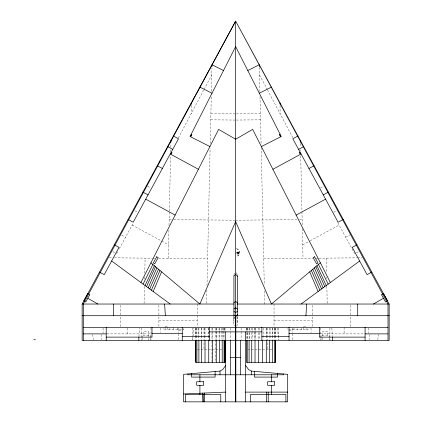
<?xml version="1.0" encoding="UTF-8"?>
<svg xmlns="http://www.w3.org/2000/svg" width="423" height="423" viewBox="0 0 423 423"><rect width="100%" height="100%" fill="white"/><g stroke="black" fill="none" stroke-linecap="round" stroke-linejoin="round"><path stroke-width="0.32" stroke-dasharray="2.12 1.59" d="M144.084 303.376L144.465 286.329M144.629 279.117L144.677 277.15M144.766 273.21L145.105 258.13M168.275 258.353L168.946 228.642M169.02 225.406L169.327 211.68M169.343 211.024L170.596 155.727M170.681 151.804L170.728 149.901M170.781 147.363L170.871 143.556M206.604 303.376L206.916 289.586M207 285.647L210.109 148.15M210.215 143.54L211.278 96.571M211.394 91.31L211.928 67.892M138.966 336.47L139.426 328.042M192.766 339.711L193.739 328.042M237.752 252.536L238.059 253.118M377.728 339.711L378.733 334.524M237.8 252.425L237.678 252.811M178.337 137.967L203.791 89.93M204.098 89.348L211.77 74.882M116.637 253.715L118.176 250.876M119.413 248.602L133.441 222.747M233.93 274.522L234.813 273.11M238.44 253.054C237.652 250.86 239.561 253.25 237.99 253.155M320.423 187.965L323.754 186.157M333.625 212.293L336.957 210.485M302.72 244.827L309.652 241.062M310.228 240.75L339.114 225.062M345.718 237.229L350.154 234.818M356.33 252.811L358.545 251.606M236.251 252.774L238.054 251.817L238.821 253.271L236.547 254.477L235.775 253.023M237.451 252.409L237.853 252.198M237.996 253.435A0.582 0.571 62.1 0 0 238.022 252.436A0.582 0.571 62.1 0 0 237.15 252.896A0.582 0.571 62.1 0 0 237.996 253.435L238.398 253.224A0.582 0.571 62.1 0 0 238.424 252.224A0.582 0.571 62.1 0 0 237.552 252.684A0.582 0.571 62.1 0 0 238.398 253.224M236.309 113.887L260.404 113.66M236.314 120.053L260.547 119.82M235.659 220.219L296.904 219.632M299.526 219.606L302.149 219.579M263.688 258.733L312.676 258.263M315.896 258.231L318.471 258.204M319.111 258.199L356.864 257.834M357.52 257.829L362.088 257.787M233.745 318.318L234.924 318.318M158.895 320.687L197.266 320.687M274.03 320.687L312.401 320.687M236.103 325.541L233.745 325.541L233.745 316.425M165.092 326.551L167.799 326.551M303.497 326.551L306.21 326.551M178.543 330.347L181.06 330.347M288.978 330.347L292.753 330.347M106.977 333.879L151.17 333.879M320.132 333.879L364.319 333.879M197.319 349.266L221.763 349.266M247.73 349.266L272.216 349.266M210.892 113.66L234.987 113.887M210.749 119.82L234.982 120.053M169.152 219.579L173.086 219.616M173.742 219.622L234.992 220.214M109.208 257.787L111.82 257.813M114.432 257.834L152.185 258.199M152.83 258.204L154.76 258.226M158.62 258.263L207.614 258.733M147.548 186.157L150.874 187.965M134.9 210.786L137.671 212.293M132.182 225.062L161.068 240.75M161.644 241.062L168.581 244.827M121.697 235.119L125.578 237.229M112.751 251.606L115.527 253.113M233.745 316.98L234.628 317.652L233.745 316.933M337.861 222.747L354.664 253.715M236.283 272.793L237.462 274.987M259.532 74.882L267.199 89.348M267.505 89.93L292.959 137.967M237.203 252.267L237.975 253.721M236.621 252.573L237.393 254.027M92.563 334.524L93.568 339.711M277.557 328.042L278.53 339.711M331.87 328.042L332.335 336.47M326.191 258.13L326.519 272.555M326.619 277.15L326.651 278.461M326.831 286.329L327.228 304.031M300.425 143.556L300.499 146.728M300.573 149.901L300.6 151.17M300.705 155.727L301.953 211.024M301.969 211.68L302.265 224.761M302.35 228.642L303.021 258.353M259.357 67.257L259.918 91.971M260.018 96.571L261.081 143.54M261.171 147.49L264.28 284.991M264.412 290.902L264.708 304.031M369.713 334.524L369.713 339.711M368.232 328.042L368.232 333.229M350.778 305.332L350.778 316.362M350.778 317.012L350.778 327.391M344.105 327.391L344.105 333.879M329.919 328.047L329.919 339.806M329.173 337.485L329.173 335.164L321.041 335.164L321.041 337.485M329.173 338.067L329.173 339.806M327.513 335.164L327.513 331.299L322.701 331.299L322.733 339.711M321.041 338.067L321.041 339.806M320.296 328.047L320.296 339.806M312.401 305.316L312.401 316.203M312.401 316.843L312.401 327.391M311.027 328.042L311.027 332.578M307.986 328.581L307.986 329.771L287.471 329.771L287.471 328.581M306.21 328.481L306.21 329.771M303.497 327.196L303.497 329.771M301.372 328.037L301.372 329.771M297.729 328.581L297.729 329.771M293.98 328.037L293.98 329.771M292.779 328.042L292.779 332.578M292.779 333.879L292.779 339.711M280.079 105.517L280.079 113.66M278.556 328.042L278.556 339.711M275.547 328.052L275.547 339.251M275.468 328.052L275.468 339.251M274.627 328.052L274.627 339.251M274.395 328.052L274.395 339.251M274.03 304.031L274.03 314.924M274.03 315.563L274.03 326.783M272.782 328.052L272.782 339.251M272.407 328.052L272.407 339.251M270.123 328.052L270.123 339.251M269.641 328.052L269.641 339.251M267.299 328.037L267.299 349.266M266.839 328.052L266.839 339.251M266.279 328.052L266.279 339.251M263.154 328.052L263.154 339.251M259.32 328.052L259.32 332.002M259.32 332.663L259.32 339.251M258.712 328.052L258.712 332.002M258.712 332.663L258.712 339.251M255.592 328.052L255.592 330.686M255.592 331.346L255.592 339.251M255.027 328.052L255.027 332.002M255.027 332.663L255.027 339.251M254.567 328.037L254.567 339.616M252.23 328.052L252.23 330.686M252.23 331.346L252.23 339.251M251.743 328.052L251.743 332.002M251.743 332.663L251.743 339.251M249.459 328.052L249.459 332.002M249.459 332.663L249.459 339.251M249.089 328.052L249.089 332.002M249.089 332.663L249.089 339.251M247.471 328.052L247.471 332.002M247.471 332.663L247.471 339.251M247.238 328.052L247.238 332.002M247.238 332.663L247.238 339.251M246.403 328.052L246.403 332.002M246.403 332.663L246.403 339.251M246.323 328.052L246.323 330.686M241.121 328.042L241.121 339.711M237.462 316.563L237.462 323.59M237.277 316.764L237.277 325.541M233.93 316.436L233.93 323.59M230.175 328.042L230.175 339.711M224.973 328.052L224.973 330.686M224.893 328.052L224.893 330.686M224.058 328.052L224.058 330.686M224.058 331.346L224.058 339.251M223.825 328.052L223.825 330.686M223.825 331.346L223.825 339.251M222.207 328.052L222.207 330.686M222.207 331.346L222.207 339.251M221.837 328.052L221.837 330.686M221.837 331.346L221.837 339.251M219.553 328.052L219.553 330.686M219.553 331.346L219.553 339.251M219.066 328.052L219.066 330.686M219.066 331.346L219.066 339.251M216.729 328.037L216.729 339.616M216.269 328.052L216.269 330.686M216.269 331.346L216.269 339.251M215.704 328.052L215.704 330.686M215.704 331.346L215.704 339.251M215.704 339.907L215.704 361.644M212.584 328.052L212.584 330.686M212.584 331.346L212.584 339.251M211.981 328.052L211.981 332.002M211.981 332.663L211.981 340.568M211.981 341.224L211.981 361.644M208.745 328.052L208.745 339.251M208.142 328.052L208.142 339.251M205.023 328.052L205.023 339.251M204.457 328.052L204.457 339.251M203.997 328.037L203.997 349.266M201.66 328.052L201.66 339.251M201.174 328.052L201.174 339.251M198.889 328.052L198.889 339.251M198.519 328.052L198.519 339.251M197.266 304.031L197.266 314.924M197.266 315.563L197.266 326.783M196.901 328.052L196.901 339.251M196.669 328.052L196.669 339.251M195.833 328.052L195.833 339.251M195.754 328.052L195.754 339.251M192.74 328.042L192.74 339.711M191.217 105.517L191.217 113.66M183.831 328.581L183.831 329.771L163.31 329.771L163.31 328.581M178.522 328.042L178.522 332.578M178.522 333.879L178.522 339.711M177.316 328.037L177.316 329.771M173.567 327.391L173.567 329.771M169.924 328.037L169.924 329.771M167.799 327.196L167.799 329.771M165.092 327.196L165.092 329.771M160.269 328.042L160.269 332.578M158.895 305.316L158.895 316.203M158.895 316.843L158.895 327.391M151 328.047L151 339.806M150.255 337.485L150.255 335.164L142.128 335.164L142.128 337.485M150.255 338.067L150.255 339.806M148.568 340.362L148.595 331.299L143.783 331.299L143.783 335.164M142.128 338.067L142.128 339.806M141.382 328.047L141.382 339.806M127.191 328.042L127.191 333.879M120.523 305.332L120.523 316.362M120.523 317.012L120.523 326.746M103.064 328.042L103.064 333.229M101.583 334.524L101.583 339.711M236.706 248.576A4.087 4.024 62.1 0 1 236.706 256.449M236.494 248.692A4.087 4.024 62.1 0 1 236.494 256.56"/><path stroke-width="0.63" d="M170.897 142.292L170.94 140.388M211.955 66.623L211.997 64.719L223.508 70.546M305.919 315.711L306.696 304.031M153.163 291.505L161.607 271.825M151.402 290.21L159.973 270.45M235.637 221.62L199.862 304.031L150.921 262.826M148.177 287.841L156.912 267.87M149.7 288.957L158.514 269.224M146.506 286.614L155.516 266.702M145.052 285.546L154.379 265.739M143.09 284.108L152.872 264.47M235.637 46.646L190.038 136.507L209.919 146.564M140.928 282.516L218.633 129.39L235.637 139.215M235.637 401.85L235.637 21.15L83.289 304.031L83.289 340.362M388.007 340.362L388.007 304.031L235.659 21.15L389.149 304.031L389.149 340.362L82.152 340.362L82.152 304.031L235.637 21.15M225.702 365.451L222.747 369.533L219.997 371.077L183.598 374.355L183.598 401.85L287.698 401.85L287.698 374.355L251.304 371.077L248.55 369.533L245.594 365.451M233.93 275.928L235.659 274.315L237.462 276.224M235.696 316.367L237.462 314.807L237.462 275.637M237.462 314.728L235.659 316.288L233.93 314.95M237.462 311.122L235.696 312.645L233.93 311.333M320.38 262.826L271.439 304.031L235.659 221.62M233.93 302.683L235.696 301.377L237.462 302.9M301.081 304.031L359.661 261.002M233.93 308.97L235.696 307.78L237.462 309.16M235.659 139.215L252.663 129.39L330.368 282.516M373.435 304.031L383.481 298.268M297.972 135.989L292.822 138.781L338.099 222.218L343.243 219.431M298.559 149.356L303.709 146.564M272.904 169.274L301.081 153.993M308.938 168.481L314.083 165.689M323.272 194.897L328.417 192.105M296.158 215.101L325.578 199.154M356.996 244.774L352.253 247.344L367.069 274.654L371.812 272.079M247.788 70.546L259.299 64.719L259.341 66.623M259.299 93.229L271.439 87.09M261.377 146.564L281.263 136.507L235.659 46.646M183.598 393.972L225.702 392.11M33.861 339.59L35.421 339.537M82.152 304.031L234.141 304.031M237.155 304.031L389.149 304.031M82.152 315.711L235.458 315.711L235.458 401.85M236.494 315.711L389.149 315.711M83.289 327.391L388.007 327.391M209.427 331.881L235.458 331.881M235.838 331.881L261.869 331.881M151.994 333.387L182.255 333.387M289.041 333.387L319.302 333.387M83.289 333.879L106.21 333.879M365.086 333.879L388.007 333.879M182.255 336.364L209.427 336.364M261.869 336.364L289.041 336.364M106.21 337.12L151.994 337.12L151.994 327.391M365.086 337.12L319.302 337.12L319.302 327.391M230.667 357.572L240.629 357.572M245.594 392.11L287.698 392.11M199.862 87.09L211.997 93.229M173.33 135.989L178.474 138.781L133.203 222.218L128.053 219.431M167.587 146.564L172.737 149.356M170.22 153.993L198.398 169.274M157.213 165.689L162.358 168.481M142.879 192.105L148.024 194.897M145.718 199.154L175.138 215.101M114.3 244.774L119.043 247.344L104.227 274.654L99.484 272.079M87.82 298.268L97.866 304.031M111.635 261.002L170.22 304.031M235.251 316.034L233.93 315.029L233.93 275.833M318.424 264.47L328.206 284.108M316.922 265.739L326.244 285.546M315.78 266.702L324.79 286.614M312.782 269.224L321.602 288.957M314.384 267.87L323.119 287.841M311.323 270.45L319.894 290.21M309.689 271.825L318.133 291.505M164.6 304.031L165.377 315.711M204.261 393.057L204.653 401.85M202.707 393.126L203.093 401.85L203.093 394.432M300.356 140.388L300.399 142.292M365.086 327.391L365.086 340.362M357.721 304.031L357.721 315.711M332.446 337.12L332.446 340.362M289.041 327.391L289.041 340.362M285.906 401.85L285.906 394.432L250.506 394.432L250.506 401.85M283.426 373.969L283.426 374.783L187.875 374.783L187.875 373.969M280.079 103.016L280.079 104.27M277.62 373.446L277.62 377.089L254.35 377.089L254.35 371.352M275.547 340.568L275.547 362.3L246.323 362.3L246.323 340.568M275.468 340.568L275.468 362.3M274.395 340.568L274.395 362.3M272.407 340.568L272.407 362.3M271.386 374.783L271.386 381.747M271.386 385.3L271.386 394.432M269.641 340.568L269.641 362.3M268.203 392.11L268.203 401.85M266.649 392.11L266.649 401.85M266.279 340.568L266.279 362.3M262.551 340.568L262.551 362.3M261.869 327.391L261.869 340.362M258.712 340.568L258.712 362.3M255.027 340.568L255.027 362.3M251.743 340.568L251.743 362.3M251.304 371.077L251.304 374.783M249.089 340.568L249.089 362.3M247.238 340.568L247.238 362.3M245.594 331.881L245.594 401.85M240.629 340.362L240.629 374.783M235.838 315.711L235.838 401.85M230.667 340.362L230.667 374.783M225.702 331.881L225.702 401.85M224.973 340.568L224.973 362.3L195.754 362.3L195.754 340.568M224.893 340.568L224.893 362.3M224.058 340.568L224.058 362.3M222.207 340.568L222.207 362.3M220.79 401.85L220.79 394.432L185.396 394.432L185.396 401.85M219.997 371.077L219.997 374.783M219.553 340.568L219.553 362.3M216.269 340.568L216.269 362.3M215.106 371.516L215.106 377.089L191.482 377.089L191.482 373.646M212.584 340.568L212.584 362.3M209.427 327.391L209.427 340.362M208.745 340.568L208.745 362.3M205.023 340.568L205.023 362.3M201.66 340.568L201.66 362.3M199.91 374.783L199.91 381.747M199.91 385.3L199.91 394.432M198.889 340.568L198.889 362.3M196.901 340.568L196.901 362.3M195.833 340.568L195.833 362.3M191.217 103.016L191.217 104.27M182.255 327.391L182.255 340.362M138.85 337.12L138.85 340.362M113.576 304.031L113.576 315.711M106.21 327.391L106.21 340.362M87.878 293.472L83.78 300.859L85.769 301.964L89.866 294.572L87.878 293.472M171.595 152.306L170.829 153.686L171.23 153.909L171.997 152.534L171.595 152.306M191.513 134.53L190.63 136.121L191.011 136.333L191.899 134.741L191.513 134.53M156.727 256.782L153.295 262.958L154.765 263.772L158.197 257.602L156.727 256.782M279.783 134.53L279.402 134.741L280.285 136.333L280.666 136.121L279.783 134.53M299.701 152.306L299.299 152.534L300.066 153.909L300.467 153.686L299.701 152.306M314.575 256.782L313.099 257.602L316.531 263.772L318.001 262.958L314.575 256.782M383.418 293.472L381.43 294.572L385.533 301.964L387.521 300.859L383.418 293.472M203.685 381.747L196.669 381.747L196.669 385.3L203.685 385.3L203.685 381.747M274.627 381.747L267.611 381.747L267.611 385.3L274.627 385.3L274.627 381.747"/></g></svg>
